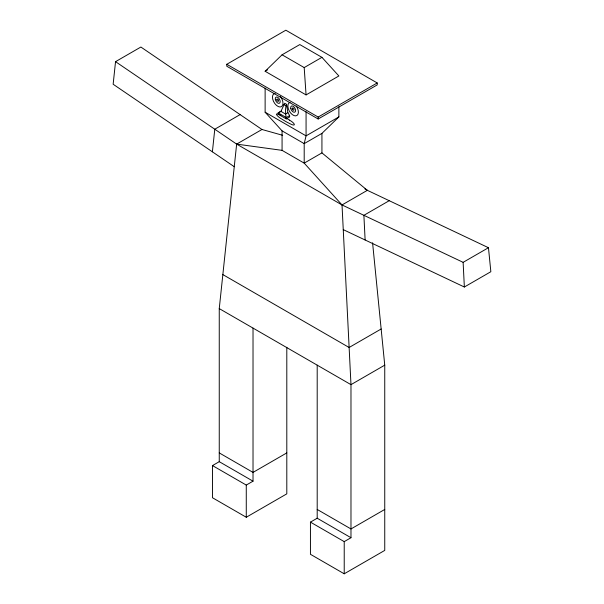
<?xml version="1.0" encoding="UTF-8"?>
<svg xmlns="http://www.w3.org/2000/svg" width="604" height="604" viewBox="0 0 604 604"><rect width="100%" height="100%" fill="white"/><g stroke="black" fill="none" stroke-linecap="round" stroke-linejoin="round"><path stroke-width="0.91" d="M286.515 104.326C284.839 108.999 285.722 114.126 286.273 118.912L289.648 116.957L289.648 115.598L287.882 112.661L286.515 104.326L284.68 103.261L280.951 111.385L278.165 112.865L278.165 114.232L286.273 118.912M282.687 135.311L261.977 129.49L140.875 47.036L115.538 61.661L113.152 84.25L234.254 166.704M212.389 151.815L214.782 129.226L240.113 114.601M253.023 328.1L253.023 481.177L219.252 461.675L219.252 308.599L236.647 144.114L261.977 129.49M265.126 71.272L282.068 54.805L299.803 44.568L321.932 57.342L338.874 75.968L306.069 94.911L265.126 71.272L267.527 69.89M265.126 88.078L265.126 112.223L282.068 130.857L304.197 143.631L321.932 133.393L338.874 116.919L338.874 106.704M226.787 64.288L285.835 30.2L377.213 82.959L377.213 84.907L318.165 118.996L226.787 66.244L226.787 64.288L318.165 117.048L377.213 82.959M282.068 54.805L304.197 67.58L321.932 57.342M281.547 110.917L278.165 112.865L286.273 117.546L289.648 115.598M287.882 112.661L285.518 114.028L280.951 111.385M338.874 116.919L306.069 135.862L304.197 143.631L304.197 163.133L342.023 204.952L463.125 262.34L488.462 247.716L490.848 271.717L464.355 287.013L343.253 229.633M321.932 133.393L321.932 152.895L304.197 163.133L282.068 150.351L236.647 144.114L115.538 61.661M236.647 144.114L342.023 204.952L367.353 190.328L488.462 247.716M389.218 200.694L363.887 215.318L365.118 239.992M381.154 328.991L349.12 347.489L222.846 274.586M372.577 242.8L384.748 365.148L350.977 384.65L219.252 308.599M286.802 347.27L286.802 493.853L246.273 517.25L212.495 497.749L212.495 465.578L219.252 461.675M286.802 452.902L253.023 472.404L219.252 452.902M212.495 465.578L246.273 485.072L253.023 481.177M384.748 365.148L384.748 550.403L344.22 573.8L310.441 554.298L310.441 522.128L317.198 518.224L350.977 537.726L350.977 384.65L342.023 204.952M384.748 509.451L350.977 528.953L317.198 509.451M310.441 522.128L344.22 541.622L350.977 537.726M278.618 114.262C272.948 112.352 279.682 118.188 281.449 118.829A72.201 41.684 60 0 0 288.871 123.148C296.934 127.61 295.25 123.261 289.407 120.09M279.033 114.42L279.931 114.798M280.422 115.017L280.928 115.243M283.767 104.537L285.941 105.798M265.126 112.223L306.069 135.862L306.069 111.717M364.907 188.916L367.353 190.328L321.932 152.895M304.197 67.58L306.069 94.911M463.125 262.34L464.355 287.013M344.22 541.622L344.22 573.8M318.165 117.048L318.165 118.996M317.198 365.148L317.198 518.224M282.068 130.857L282.068 150.351M246.273 485.072L246.273 517.25M286.598 118.308A72.201 41.684 60 0 1 289.407 120.09M296.224 105.949A7.452 4.304 60 0 1 297.047 115.417A7.452 4.304 60 0 1 289.218 110.894A7.452 4.304 60 0 1 290.033 102.378M280.822 97.063A7.452 4.304 60 0 1 281.494 106.621A7.452 4.304 60 0 1 273.529 101.449A7.452 4.304 60 0 1 275.19 93.394M280.264 96.33A7.452 4.304 60 0 1 280.55 96.685M290.735 108.35A3.473 2.008 60 0 0 294.812 112.125A3.473 2.008 60 0 0 293.838 106.78A3.473 2.008 60 0 0 290.735 108.35M292.245 108.818A1.283 0.74 60 0 0 293.755 110.207A1.283 0.74 60 0 0 293.393 108.237A1.283 0.74 60 0 0 292.245 108.818M275.333 99.464A3.473 2.008 60 0 0 279.41 103.231A3.473 2.008 60 0 0 278.436 97.886A3.473 2.008 60 0 0 275.333 99.464M276.843 99.924A1.283 0.74 60 0 0 278.346 101.313A1.283 0.74 60 0 0 277.991 99.343A1.283 0.74 60 0 0 276.843 99.924"/></g></svg>
